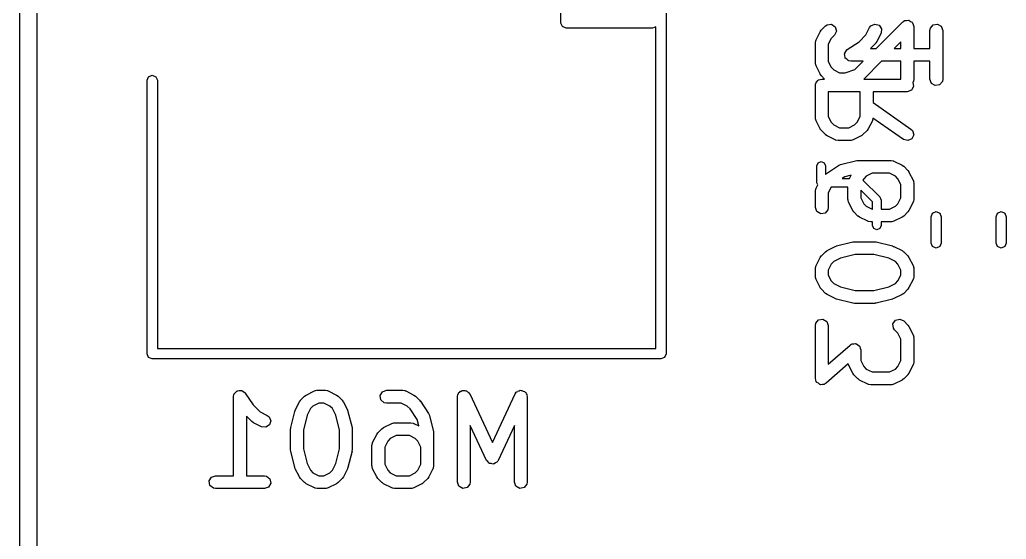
# Model space of a CAD drawing. Extents: x 54 to 297, y -260 to -31.
# Drawn here: x 72.9 to 84.44, y -170.12 to -164.04 of the extents above; entities that cross this region are included whole.
import ezdxf

# ---------------------------------------------------------------- set-up
doc = ezdxf.new("R2010")
doc.units = 0
doc.layers.add('BLACK', color=7, linetype='CONTINUOUS')

msp = doc.modelspace()

# ---------------------------------------------------------------- linework, layer by layer
at = {"layer": 'BLACK', "linetype": 'CONTINUOUS'}
for p, q in [((72.9, -250), (72.9, -43)), ((73.1, -43), (73.1, -250)), ((80.46, -157.65), (80.46, -167.95)), ((79.23, -164.08), (79.23, -159)), ((79.2476, -164.122), (79.23, -164.08)), ((82.3459, -164.099), (82.397, -164.094)), ((82.397, -164.094), (82.4391, -164.124)), ((82.8565, -164.112), (82.9036, -164.092)), ((82.9036, -164.092), (82.9528, -164.106)), ((82.918, -164.377), (83.2293, -164.066)), ((83.2293, -164.066), (83.2428, -164.057)), ((83.2428, -164.057), (83.2449, -164.054)), ((83.2449, -164.054), (83.2469, -164.054)), ((83.2469, -164.054), (83.2507, -164.051)), ((83.2507, -164.051), (83.2732, -164.049)), ((83.2732, -164.049), (83.2954, -164.045)), ((83.2954, -164.045), (83.2984, -164.047)), ((83.2984, -164.047), (83.3018, -164.047)), ((83.3018, -164.047), (83.3203, -164.06)), ((83.3203, -164.06), (83.3398, -164.071)), ((83.3398, -164.071), (83.341, -164.074)), ((83.341, -164.074), (83.3438, -164.076)), ((83.3438, -164.076), (83.3497, -164.098)), ((83.3497, -164.098), (83.3574, -164.119)), ((83.5849, -164.102), (83.6354, -164.093)), ((83.6354, -164.093), (83.6798, -164.118)), ((79.29, -164.14), (79.2476, -164.122)), ((80.3, -164.14), (79.29, -164.14)), ((80.34, -164.123), (80.3, -164.14)), ((80.34, -167.89), (80.34, -164.123)), ((82.2153, -164.276), (82.2629, -164.181)), ((82.2629, -164.181), (82.2763, -164.163)), ((82.2763, -164.163), (82.277, -164.161)), ((82.277, -164.161), (82.3246, -164.114)), ((82.3246, -164.114), (82.3459, -164.099)), ((82.4523, -164.173), (82.4307, -164.22)), ((82.4391, -164.124), (82.4523, -164.173)), ((82.7988, -164.217), (82.841, -164.133)), ((82.841, -164.133), (82.8565, -164.112)), ((82.9752, -164.2), (82.9276, -164.295)), ((82.9528, -164.106), (82.981, -164.149)), ((82.981, -164.149), (82.9752, -164.2)), ((83.3574, -164.119), (83.3574, -164.377)), ((83.5474, -164.167), (83.5519, -164.141)), ((83.5474, -164.377), (83.5474, -164.167)), ((83.5519, -164.141), (83.5849, -164.102)), ((83.6798, -164.118), (83.6974, -164.167)), ((83.6974, -164.167), (83.6974, -164.738)), ((82.2074, -164.31), (82.2119, -164.284)), ((82.2074, -164.548), (82.2074, -164.31)), ((82.2119, -164.284), (82.2148, -164.28)), ((82.2148, -164.28), (82.2153, -164.276)), ((82.3916, -164.259), (82.3574, -164.327)), ((82.3574, -164.327), (82.3574, -164.53)), ((82.4307, -164.22), (82.3916, -164.259)), ((82.5808, -164.39), (82.7175, -164.299)), ((82.7175, -164.299), (82.7988, -164.217)), ((82.9135, -164.315), (82.8511, -164.377)), ((82.9142, -164.313), (82.9135, -164.315)), ((82.9276, -164.295), (82.9142, -164.313)), ((83.2074, -164.3), (83.1301, -164.377)), ((83.2074, -164.377), (83.2074, -164.3)), ((82.5485, -164.439), (82.5507, -164.436)), ((82.5523, -164.461), (82.5485, -164.439)), ((82.5504, -164.431), (82.5633, -164.414)), ((82.5507, -164.436), (82.5504, -164.431)), ((82.5633, -164.414), (82.5742, -164.395)), ((82.5742, -164.395), (82.5782, -164.393)), ((82.5782, -164.393), (82.5808, -164.39)), ((82.8511, -164.377), (82.918, -164.377)), ((83.1301, -164.377), (83.2074, -164.377)), ((83.3574, -164.377), (83.5474, -164.377)), ((82.2089, -164.552), (82.2074, -164.548)), ((82.2079, -164.556), (82.2089, -164.552)), ((82.2153, -164.581), (82.2079, -164.556)), ((82.3574, -164.53), (82.3916, -164.598)), ((82.5537, -164.483), (82.5523, -164.461)), ((82.5567, -164.486), (82.5537, -164.483)), ((82.5574, -164.49), (82.5567, -164.486)), ((82.5741, -164.504), (82.5574, -164.49)), ((82.5891, -164.52), (82.5741, -164.504)), ((82.5934, -164.52), (82.5891, -164.52)), ((82.5967, -164.523), (82.5934, -164.52)), ((82.6224, -164.527), (82.5967, -164.523)), ((82.768, -164.527), (82.6224, -164.527)), ((82.6704, -164.625), (82.768, -164.527)), ((82.9801, -164.527), (82.773, -164.735)), ((83.2074, -164.527), (82.9801, -164.527)), ((83.2074, -164.735), (83.2074, -164.527)), ((83.5474, -164.527), (83.3574, -164.527)), ((83.3574, -164.527), (83.3574, -164.738)), ((83.5474, -164.738), (83.5474, -164.527)), ((82.2629, -164.676), (82.2153, -164.581)), ((82.3916, -164.598), (82.422, -164.629)), ((82.422, -164.629), (82.4906, -164.663)), ((82.4906, -164.663), (82.5559, -164.663)), ((82.5559, -164.663), (82.6704, -164.625)), ((74.39, -164.75), (74.4076, -164.708)), ((74.39, -167.95), (74.39, -164.75)), ((74.4076, -164.708), (74.45, -164.69)), ((74.45, -164.69), (74.4924, -164.708)), ((74.4924, -164.708), (74.51, -164.75)), ((74.51, -164.75), (74.51, -167.89)), ((82.2102, -164.794), (82.2119, -164.784)), ((82.2119, -164.784), (82.2244, -164.769)), ((82.2244, -164.769), (82.2342, -164.752)), ((82.2342, -164.752), (82.2405, -164.75)), ((82.2405, -164.75), (82.2449, -164.745)), ((82.2449, -164.745), (82.2641, -164.741)), ((82.2641, -164.678), (82.2629, -164.676)), ((82.277, -164.696), (82.2641, -164.678)), ((82.2641, -164.741), (82.2824, -164.735)), ((82.3156, -164.735), (82.277, -164.696)), ((82.2824, -164.735), (82.3156, -164.735)), ((82.773, -164.735), (83.2074, -164.735)), ((83.3529, -164.764), (83.3465, -164.771)), ((83.3465, -164.771), (83.3473, -164.772)), ((83.3473, -164.772), (83.3562, -164.823)), ((83.3574, -164.738), (83.3529, -164.764)), ((83.5649, -164.786), (83.5474, -164.738)), ((83.6094, -164.812), (83.5649, -164.786)), ((83.6929, -164.764), (83.6599, -164.803)), ((83.6974, -164.738), (83.6929, -164.764)), ((82.2074, -164.81), (82.2091, -164.8)), ((82.2074, -165.19), (82.2074, -164.81)), ((82.2085, -164.796), (82.2102, -164.794)), ((82.2091, -164.8), (82.2085, -164.796)), ((82.3574, -164.885), (82.3574, -165.173)), ((82.7312, -164.885), (82.3574, -164.885)), ((82.7312, -165.173), (82.7312, -164.885)), ((83.2824, -164.885), (82.8812, -164.885)), ((82.8812, -164.885), (82.8812, -165.009)), ((83.3306, -164.867), (83.2824, -164.885)), ((83.3562, -164.823), (83.3306, -164.867)), ((83.6599, -164.803), (83.6094, -164.812)), ((82.8812, -165.009), (83.3254, -165.32)), ((82.2089, -165.195), (82.2074, -165.19)), ((82.2079, -165.199), (82.2089, -165.195)), ((82.2153, -165.224), (82.2079, -165.199)), ((82.2629, -165.319), (82.2153, -165.224)), ((82.3574, -165.173), (82.3916, -165.241)), ((82.3916, -165.241), (82.422, -165.272)), ((82.6665, -165.272), (82.6969, -165.241)), ((82.6969, -165.241), (82.7312, -165.173)), ((82.8733, -165.224), (82.8257, -165.319)), ((82.8738, -165.22), (82.8733, -165.224)), ((82.8767, -165.216), (82.8738, -165.22)), ((82.881, -165.192), (82.8767, -165.216)), ((83.2394, -165.442), (82.881, -165.192)), ((82.2641, -165.32), (82.2629, -165.319)), ((82.277, -165.339), (82.2641, -165.32)), ((82.3246, -165.386), (82.277, -165.339)), ((82.422, -165.272), (82.4906, -165.306)), ((82.4906, -165.306), (82.598, -165.306)), ((82.598, -165.306), (82.6665, -165.272)), ((82.8116, -165.339), (82.764, -165.386)), ((82.8123, -165.337), (82.8116, -165.339)), ((82.8257, -165.319), (82.8123, -165.337)), ((83.3254, -165.32), (83.3438, -165.338)), ((83.3438, -165.338), (83.3571, -165.387)), ((82.3261, -165.387), (82.3246, -165.386)), ((82.3441, -165.4), (82.3261, -165.387)), ((82.4393, -165.448), (82.3441, -165.4)), ((82.4438, -165.449), (82.4393, -165.448)), ((82.4472, -165.451), (82.4438, -165.449)), ((82.4729, -165.456), (82.4472, -165.451)), ((82.6157, -165.456), (82.4729, -165.456)), ((82.6199, -165.454), (82.6157, -165.456)), ((82.6243, -165.455), (82.6199, -165.454)), ((82.6493, -165.448), (82.6243, -165.455)), ((82.7445, -165.4), (82.6493, -165.448)), ((82.7456, -165.399), (82.7445, -165.4)), ((82.764, -165.386), (82.7456, -165.399)), ((83.2889, -165.456), (83.2394, -165.442)), ((83.3354, -165.434), (83.2889, -165.456)), ((83.3571, -165.387), (83.3354, -165.434)), ((82.2396, -165.715), (82.275, -165.7)), ((82.275, -165.7), (82.3104, -165.715)), ((82.5023, -165.737), (82.6928, -165.689)), ((82.6928, -165.689), (82.7077, -165.688)), ((82.7077, -165.688), (82.711, -165.687)), ((82.711, -165.687), (83.0919, -165.687)), ((83.0919, -165.687), (83.1176, -165.691)), ((83.1176, -165.691), (83.121, -165.694)), ((83.121, -165.694), (83.1254, -165.695)), ((83.1254, -165.695), (83.2207, -165.742)), ((82.225, -165.75), (82.2396, -165.715)), ((82.225, -165.95), (82.225, -165.75)), ((82.3104, -165.715), (82.325, -165.75)), ((82.325, -165.75), (82.325, -165.851)), ((82.336, -165.842), (82.4789, -165.747)), ((82.4789, -165.747), (82.5019, -165.737)), ((82.5019, -165.737), (82.5023, -165.737)), ((83.2207, -165.742), (83.2387, -165.756)), ((83.2387, -165.756), (83.2402, -165.756)), ((83.2402, -165.756), (83.2878, -165.804)), ((83.2878, -165.804), (83.3007, -165.822)), ((83.3007, -165.822), (83.3018, -165.824)), ((83.3018, -165.824), (83.3495, -165.919)), ((82.325, -165.851), (82.3339, -165.845)), ((82.3339, -165.845), (82.336, -165.842)), ((82.5513, -165.879), (82.5196, -165.9)), ((82.5196, -165.9), (82.6056, -165.9)), ((82.6254, -165.861), (82.5513, -165.879)), ((82.6056, -165.9), (82.6254, -165.861)), ((82.7726, -165.902), (82.7641, -165.919)), ((82.7641, -165.919), (82.9604, -166.115)), ((82.803, -165.871), (82.7726, -165.902)), ((82.8715, -165.837), (82.803, -165.871)), ((83.0742, -165.837), (82.8715, -165.837)), ((83.1427, -165.871), (83.0742, -165.837)), ((83.1731, -165.902), (83.1427, -165.871)), ((83.2074, -165.97), (83.1731, -165.902)), ((83.3495, -165.919), (83.3569, -165.944)), ((83.3569, -165.944), (83.3558, -165.948)), ((82.2074, -166.048), (82.2119, -166.022)), ((82.2074, -166.238), (82.2074, -166.048)), ((82.2119, -166.022), (82.2148, -166.019)), ((82.2148, -166.019), (82.2153, -166.014)), ((82.2153, -166.014), (82.2351, -165.975)), ((82.2351, -165.975), (82.225, -165.95)), ((82.3899, -166), (82.3574, -166.065)), ((82.5883, -166), (82.3899, -166)), ((82.5883, -166.143), (82.5883, -166)), ((82.875, -166.171), (82.7383, -166.034)), ((82.7383, -166.034), (82.7383, -166.125)), ((83.2074, -166.125), (83.2074, -165.97)), ((83.3558, -165.948), (83.3574, -165.952)), ((83.3574, -165.952), (83.3574, -166.143)), ((82.3574, -166.065), (82.3574, -166.238)), ((82.5899, -166.147), (82.5883, -166.143)), ((82.5888, -166.151), (82.5899, -166.147)), ((82.5963, -166.176), (82.5888, -166.151)), ((82.7383, -166.125), (82.7726, -166.194)), ((82.875, -166.258), (82.875, -166.171)), ((82.9604, -166.115), (82.9719, -166.143)), ((82.9719, -166.143), (82.975, -166.15)), ((82.975, -166.15), (82.975, -166.258)), ((83.1731, -166.194), (83.2074, -166.125)), ((83.35, -166.172), (83.3495, -166.176)), ((83.3529, -166.169), (83.35, -166.172)), ((83.3574, -166.143), (83.3529, -166.169)), ((82.2249, -166.286), (82.2074, -166.238)), ((82.2694, -166.312), (82.2249, -166.286)), ((82.3529, -166.264), (82.3199, -166.303)), ((82.3574, -166.238), (82.3529, -166.264)), ((82.6439, -166.272), (82.5963, -166.176)), ((82.6451, -166.273), (82.6439, -166.272)), ((82.6579, -166.291), (82.6451, -166.273)), ((82.7055, -166.339), (82.6579, -166.291)), ((82.7726, -166.194), (82.803, -166.224)), ((82.803, -166.224), (82.8715, -166.258)), ((82.8715, -166.258), (82.875, -166.258)), ((82.975, -166.258), (83.0742, -166.258)), ((83.0742, -166.258), (83.1427, -166.224)), ((83.1427, -166.224), (83.1731, -166.194)), ((83.2878, -166.291), (83.2402, -166.339)), ((83.2885, -166.29), (83.2878, -166.291)), ((83.3018, -166.272), (83.2885, -166.29)), ((83.3495, -166.176), (83.3018, -166.272)), ((83.5776, -166.304), (83.62, -166.286)), ((83.62, -166.286), (83.6624, -166.304)), ((84.3376, -166.304), (84.38, -166.286)), ((84.38, -166.286), (84.4224, -166.304)), ((82.3199, -166.303), (82.2694, -166.312)), ((82.707, -166.339), (82.7055, -166.339)), ((82.725, -166.353), (82.707, -166.339)), ((82.8203, -166.4), (82.725, -166.353)), ((82.8247, -166.401), (82.8203, -166.4)), ((82.8282, -166.404), (82.8247, -166.401)), ((82.8538, -166.408), (82.8282, -166.404)), ((83.1254, -166.4), (83.1005, -166.408)), ((83.2207, -166.353), (83.1254, -166.4)), ((83.2218, -166.352), (83.2207, -166.353)), ((83.2402, -166.339), (83.2218, -166.352)), ((83.56, -166.346), (83.5776, -166.304)), ((83.56, -166.654), (83.56, -166.346)), ((83.6624, -166.304), (83.68, -166.346)), ((83.68, -166.346), (83.68, -166.654)), ((84.32, -166.346), (84.3376, -166.304)), ((84.32, -166.654), (84.32, -166.346)), ((84.4224, -166.304), (84.44, -166.346)), ((84.44, -166.346), (84.44, -166.654)), ((82.875, -166.408), (82.8538, -166.408)), ((82.875, -166.45), (82.875, -166.408)), ((82.8896, -166.486), (82.875, -166.45)), ((82.925, -166.5), (82.8896, -166.486)), ((82.9604, -166.486), (82.925, -166.5)), ((82.975, -166.45), (82.9604, -166.486)), ((83.0919, -166.408), (82.975, -166.408)), ((82.975, -166.408), (82.975, -166.45)), ((83.0961, -166.407), (83.0919, -166.408)), ((83.1005, -166.408), (83.0961, -166.407)), ((82.3246, -166.756), (82.343, -166.744)), ((82.343, -166.744), (82.3441, -166.742)), ((82.3441, -166.742), (82.4393, -166.695)), ((82.4393, -166.695), (82.4517, -166.691)), ((82.4517, -166.691), (82.4547, -166.689)), ((82.4547, -166.689), (82.6451, -166.642)), ((82.6451, -166.642), (82.6601, -166.64)), ((82.6601, -166.64), (82.6633, -166.639)), ((82.6633, -166.639), (82.9014, -166.639)), ((82.9014, -166.639), (82.9162, -166.642)), ((82.9162, -166.642), (82.9196, -166.642)), ((82.9196, -166.642), (83.1101, -166.689)), ((83.1101, -166.689), (83.1219, -166.694)), ((83.1219, -166.694), (83.1254, -166.695)), ((83.1254, -166.695), (83.2207, -166.742)), ((83.2207, -166.742), (83.2387, -166.756)), ((83.5776, -166.696), (83.56, -166.654)), ((83.62, -166.714), (83.5776, -166.696)), ((83.6624, -166.696), (83.62, -166.714)), ((83.68, -166.654), (83.6624, -166.696)), ((84.3376, -166.696), (84.32, -166.654)), ((84.38, -166.714), (84.3376, -166.696)), ((84.4224, -166.696), (84.38, -166.714)), ((84.44, -166.654), (84.4224, -166.696)), ((82.2153, -166.919), (82.2629, -166.824)), ((82.2629, -166.824), (82.2763, -166.806)), ((82.2763, -166.806), (82.277, -166.804)), ((82.277, -166.804), (82.3246, -166.756)), ((82.499, -166.833), (82.422, -166.871)), ((82.6726, -166.789), (82.499, -166.833)), ((82.8922, -166.789), (82.6726, -166.789)), ((83.0657, -166.833), (82.8922, -166.789)), ((83.1427, -166.871), (83.0657, -166.833)), ((83.2387, -166.756), (83.2402, -166.756)), ((83.2402, -166.756), (83.2878, -166.804)), ((83.2878, -166.804), (83.3007, -166.822)), ((83.3007, -166.822), (83.3018, -166.824)), ((83.3018, -166.824), (83.3495, -166.919)), ((82.2074, -166.952), (82.2119, -166.927)), ((82.2074, -167.048), (82.2074, -166.952)), ((82.2119, -166.927), (82.2148, -166.923)), ((82.2148, -166.923), (82.2153, -166.919)), ((82.3916, -166.902), (82.3574, -166.97)), ((82.3574, -166.97), (82.3574, -167.03)), ((82.422, -166.871), (82.3916, -166.902)), ((83.1731, -166.902), (83.1427, -166.871)), ((83.2074, -166.97), (83.1731, -166.902)), ((83.2074, -167.03), (83.2074, -166.97)), ((83.3495, -166.919), (83.3569, -166.944)), ((83.3569, -166.944), (83.3558, -166.948)), ((83.3558, -166.948), (83.3574, -166.952)), ((83.3574, -166.952), (83.3574, -167.048)), ((82.2089, -167.052), (82.2074, -167.048)), ((82.2079, -167.056), (82.2089, -167.052)), ((82.2153, -167.081), (82.2079, -167.056)), ((82.2629, -167.176), (82.2153, -167.081)), ((82.3574, -167.03), (82.3916, -167.098)), ((82.3916, -167.098), (82.422, -167.129)), ((83.1427, -167.129), (83.1731, -167.098)), ((83.1731, -167.098), (83.2074, -167.03)), ((83.3495, -167.081), (83.3018, -167.176)), ((83.35, -167.077), (83.3495, -167.081)), ((83.3529, -167.073), (83.35, -167.077)), ((83.3574, -167.048), (83.3529, -167.073)), ((82.2641, -167.178), (82.2629, -167.176)), ((82.277, -167.196), (82.2641, -167.178)), ((82.3246, -167.244), (82.277, -167.196)), ((82.422, -167.129), (82.499, -167.167)), ((82.499, -167.167), (82.6726, -167.211)), ((82.6726, -167.211), (82.8922, -167.211)), ((82.8922, -167.211), (83.0657, -167.167)), ((83.0657, -167.167), (83.1427, -167.129)), ((83.2878, -167.196), (83.2402, -167.244)), ((83.2885, -167.194), (83.2878, -167.196)), ((83.3018, -167.176), (83.2885, -167.194)), ((82.3261, -167.244), (82.3246, -167.244)), ((82.3441, -167.258), (82.3261, -167.244)), ((82.4393, -167.305), (82.3441, -167.258)), ((82.4428, -167.306), (82.4393, -167.305)), ((82.4547, -167.311), (82.4428, -167.306)), ((82.6451, -167.358), (82.4547, -167.311)), ((83.1101, -167.311), (82.9196, -167.358)), ((83.113, -167.309), (83.1101, -167.311)), ((83.1254, -167.305), (83.113, -167.309)), ((83.2207, -167.258), (83.1254, -167.305)), ((83.2218, -167.256), (83.2207, -167.258)), ((83.2402, -167.244), (83.2218, -167.256)), ((82.6486, -167.358), (82.6451, -167.358)), ((82.6633, -167.361), (82.6486, -167.358)), ((82.9014, -167.361), (82.6633, -167.361)), ((82.9047, -167.36), (82.9014, -167.361)), ((82.9196, -167.358), (82.9047, -167.36)), ((82.2119, -167.593), (82.2449, -167.554)), ((82.2449, -167.554), (82.2954, -167.545)), ((82.2954, -167.545), (82.3398, -167.571)), ((83.1147, -167.6), (83.1441, -167.558)), ((83.1441, -167.558), (83.1937, -167.544)), ((83.1937, -167.544), (83.2402, -167.566)), ((82.2074, -167.619), (82.2119, -167.593)), ((82.2074, -168.238), (82.2074, -167.619)), ((82.3398, -167.571), (82.3574, -167.619)), ((82.3574, -167.619), (82.3574, -168.073)), ((83.1192, -167.651), (83.1147, -167.6)), ((83.1341, -167.672), (83.1192, -167.651)), ((83.1731, -167.711), (83.1341, -167.672)), ((83.2402, -167.566), (83.2878, -167.614)), ((83.2878, -167.614), (83.3007, -167.632)), ((83.3007, -167.632), (83.3018, -167.633)), ((83.3018, -167.633), (83.3495, -167.728)), ((83.2074, -167.78), (83.1731, -167.711)), ((83.2074, -168.03), (83.2074, -167.78)), ((83.3495, -167.728), (83.3569, -167.753)), ((83.3569, -167.753), (83.3558, -167.758)), ((83.3558, -167.758), (83.3574, -167.762)), ((83.3574, -167.762), (83.3574, -168.048)), ((74.51, -167.89), (80.34, -167.89)), ((82.3574, -168.073), (82.6139, -167.848)), ((82.6139, -167.848), (82.6236, -167.842)), ((82.6236, -167.842), (82.6258, -167.84)), ((82.6258, -167.84), (82.6289, -167.839)), ((82.6289, -167.839), (82.6362, -167.835)), ((82.6362, -167.835), (82.6564, -167.834)), ((82.6564, -167.834), (82.6764, -167.831)), ((82.6764, -167.831), (82.6815, -167.834)), ((82.6815, -167.834), (82.6875, -167.834)), ((82.6875, -167.834), (82.7033, -167.846)), ((82.7033, -167.846), (82.7208, -167.857)), ((82.7208, -167.857), (82.7228, -167.862)), ((82.7228, -167.862), (82.7275, -167.866)), ((82.7275, -167.866), (82.7314, -167.886)), ((82.7314, -167.886), (82.7383, -167.905)), ((82.7383, -167.905), (82.7383, -168.03)), ((74.4076, -167.992), (74.39, -167.95)), ((74.45, -168.01), (74.4076, -167.992)), ((80.4, -168.01), (74.45, -168.01)), ((80.4424, -167.992), (80.4, -168.01)), ((80.46, -167.95), (80.4424, -167.992)), ((82.592, -168.067), (82.3318, -168.295)), ((82.5963, -168.081), (82.592, -168.067)), ((82.6439, -168.176), (82.5963, -168.081)), ((82.7383, -168.03), (82.7726, -168.098)), ((82.7726, -168.098), (82.803, -168.129)), ((82.803, -168.129), (82.8715, -168.163)), ((83.0742, -168.163), (83.1427, -168.129)), ((83.1427, -168.129), (83.1731, -168.098)), ((83.1731, -168.098), (83.2074, -168.03)), ((83.3495, -168.081), (83.3018, -168.176)), ((83.35, -168.077), (83.3495, -168.081)), ((83.3529, -168.073), (83.35, -168.077)), ((83.3574, -168.048), (83.3529, -168.073)), ((82.2143, -168.257), (82.2074, -168.238)), ((82.6451, -168.178), (82.6439, -168.176)), ((82.6579, -168.196), (82.6451, -168.178)), ((82.7055, -168.244), (82.6579, -168.196)), ((82.707, -168.244), (82.7055, -168.244)), ((82.725, -168.258), (82.707, -168.244)), ((82.8715, -168.163), (83.0742, -168.163)), ((83.2402, -168.244), (83.2218, -168.256)), ((83.2878, -168.196), (83.2402, -168.244)), ((83.2885, -168.194), (83.2878, -168.196)), ((83.3018, -168.176), (83.2885, -168.194)), ((82.2182, -168.277), (82.2143, -168.257)), ((82.2229, -168.281), (82.2182, -168.277)), ((82.2249, -168.286), (82.2229, -168.281)), ((82.2424, -168.296), (82.2249, -168.286)), ((82.2582, -168.309), (82.2424, -168.296)), ((82.2642, -168.309), (82.2582, -168.309)), ((82.2694, -168.312), (82.2642, -168.309)), ((82.2893, -168.308), (82.2694, -168.312)), ((82.3095, -168.308), (82.2893, -168.308)), ((82.3168, -168.304), (82.3095, -168.308)), ((82.3199, -168.303), (82.3168, -168.304)), ((82.3221, -168.3), (82.3199, -168.303)), ((82.3318, -168.295), (82.3221, -168.3)), ((82.8203, -168.305), (82.725, -168.258)), ((82.8247, -168.306), (82.8203, -168.305)), ((82.8282, -168.309), (82.8247, -168.306)), ((82.8538, -168.313), (82.8282, -168.309)), ((83.0919, -168.313), (82.8538, -168.313)), ((83.0961, -168.312), (83.0919, -168.313)), ((83.1005, -168.313), (83.0961, -168.312)), ((83.1254, -168.305), (83.1005, -168.313)), ((83.2207, -168.258), (83.1254, -168.305)), ((83.2218, -168.256), (83.2207, -168.258)), ((75.4012, -168.452), (75.4057, -168.427)), ((75.4012, -169.377), (75.4012, -168.452)), ((75.4057, -168.427), (75.4085, -168.423)), ((75.4085, -168.423), (75.409, -168.419)), ((75.409, -168.419), (75.4247, -168.404)), ((75.4247, -168.404), (75.4387, -168.387)), ((75.4387, -168.387), (75.4429, -168.387)), ((75.4429, -168.387), (75.4461, -168.384)), ((75.4461, -168.384), (75.4678, -168.382)), ((75.4678, -168.382), (75.4892, -168.379)), ((75.4892, -168.379), (75.4929, -168.381)), ((75.4929, -168.381), (75.4973, -168.38)), ((75.4973, -168.38), (75.5148, -168.393)), ((75.5148, -168.393), (75.5336, -168.404)), ((75.5336, -168.404), (75.5351, -168.408)), ((75.5351, -168.408), (75.5386, -168.411)), ((75.5386, -168.411), (75.6297, -168.547)), ((76.1851, -168.495), (76.2327, -168.447)), ((76.2327, -168.447), (76.251, -168.434)), ((76.251, -168.434), (76.2522, -168.433)), ((76.2522, -168.433), (76.3474, -168.385)), ((76.3474, -168.385), (76.3724, -168.378)), ((76.3724, -168.378), (76.3767, -168.379)), ((76.3767, -168.379), (76.381, -168.377)), ((76.381, -168.377), (76.4762, -168.377)), ((76.4762, -168.377), (76.5018, -168.382)), ((76.5018, -168.382), (76.5053, -168.385)), ((76.5053, -168.385), (76.5097, -168.385)), ((76.5097, -168.385), (76.605, -168.433)), ((76.605, -168.433), (76.623, -168.446)), ((76.623, -168.446), (76.6245, -168.447)), ((76.6245, -168.447), (76.6721, -168.495)), ((77.1166, -168.439), (77.1423, -168.395)), ((77.1255, -168.49), (77.1166, -168.439)), ((77.1423, -168.395), (77.1905, -168.377)), ((77.1905, -168.377), (77.381, -168.377)), ((77.381, -168.377), (77.4066, -168.382)), ((77.4066, -168.382), (77.41, -168.385)), ((77.41, -168.385), (77.4145, -168.385)), ((77.4145, -168.385), (77.5097, -168.433)), ((77.5097, -168.433), (77.5277, -168.446)), ((77.5277, -168.446), (77.5292, -168.447)), ((77.5292, -168.447), (77.5768, -168.495)), ((78.0202, -168.452), (78.0248, -168.427)), ((78.0202, -169.452), (78.0202, -168.452)), ((78.0248, -168.427), (78.0312, -168.419)), ((78.0312, -168.419), (78.0338, -168.409)), ((78.0338, -168.409), (78.0472, -168.4)), ((78.0472, -168.4), (78.0577, -168.387)), ((78.0577, -168.387), (78.0676, -168.386)), ((78.0676, -168.386), (78.0758, -168.38)), ((78.0758, -168.38), (78.0921, -168.381)), ((78.0921, -168.381), (78.1083, -168.379)), ((78.1083, -168.379), (78.1169, -168.384)), ((78.1169, -168.384), (78.1269, -168.384)), ((78.1269, -168.384), (78.1385, -168.396)), ((78.1385, -168.396), (78.1527, -168.404)), ((78.1527, -168.404), (78.1561, -168.414)), ((78.1561, -168.414), (78.1632, -168.421)), ((78.1632, -168.421), (78.4286, -168.989)), ((78.4286, -168.989), (78.6939, -168.421)), ((78.6939, -168.421), (78.7089, -168.399)), ((78.7089, -168.399), (78.718, -168.395)), ((78.718, -168.395), (78.7244, -168.387)), ((78.7244, -168.387), (78.7405, -168.385)), ((78.7405, -168.385), (78.7554, -168.378)), ((78.7554, -168.378), (78.7651, -168.38)), ((78.7651, -168.38), (78.7749, -168.379)), ((78.7749, -168.379), (78.7891, -168.387)), ((78.7891, -168.387), (78.8049, -168.391)), ((78.8049, -168.391), (78.8107, -168.399)), ((78.8107, -168.399), (78.8194, -168.404)), ((78.8194, -168.404), (78.825, -168.42)), ((78.825, -168.42), (78.8344, -168.433)), ((78.8344, -168.433), (78.8335, -168.443)), ((78.8335, -168.443), (78.8369, -168.452)), ((78.8369, -168.452), (78.8369, -169.452)), ((75.6297, -168.547), (75.7111, -168.629)), ((76.1234, -168.609), (76.171, -168.514)), ((76.171, -168.514), (76.1844, -168.496)), ((76.1844, -168.496), (76.1851, -168.495)), ((76.2997, -168.592), (76.2612, -168.669)), ((76.3301, -168.562), (76.2997, -168.592)), ((76.3987, -168.527), (76.3301, -168.562)), ((76.4585, -168.527), (76.3987, -168.527)), ((76.527, -168.562), (76.4585, -168.527)), ((76.5574, -168.592), (76.527, -168.562)), ((76.5959, -168.669), (76.5574, -168.592)), ((76.6721, -168.495), (76.6849, -168.513)), ((76.6849, -168.513), (76.6861, -168.514)), ((76.6861, -168.514), (76.7337, -168.609)), ((77.1648, -168.523), (77.1255, -168.49)), ((77.1905, -168.527), (77.1648, -168.523)), ((77.3632, -168.527), (77.1905, -168.527)), ((77.4318, -168.562), (77.3632, -168.527)), ((77.4655, -168.595), (77.4318, -168.562)), ((77.5494, -168.721), (77.4655, -168.595)), ((77.5768, -168.495), (77.5834, -168.504)), ((77.5834, -168.504), (77.5862, -168.506)), ((77.5862, -168.506), (77.6815, -168.649)), ((75.6136, -168.744), (75.5512, -168.681)), ((75.5512, -168.681), (75.5512, -169.377)), ((75.7111, -168.629), (75.7954, -168.671)), ((75.7954, -168.671), (75.8164, -168.687)), ((75.8164, -168.687), (75.8368, -168.734)), ((76.0701, -168.815), (76.1177, -168.625)), ((76.1177, -168.625), (76.123, -168.613)), ((76.123, -168.613), (76.1234, -168.609)), ((76.2612, -168.669), (76.2179, -168.843)), ((76.6393, -168.843), (76.5959, -168.669)), ((76.7337, -168.609), (76.7374, -168.622)), ((76.7374, -168.622), (76.7394, -168.625)), ((76.7394, -168.625), (76.787, -168.815)), ((77.6815, -168.649), (77.6916, -168.672)), ((77.6916, -168.672), (77.6918, -168.672)), ((77.6918, -168.672), (77.7394, -168.863)), ((75.6151, -168.744), (75.6136, -168.744)), ((75.6331, -168.758), (75.6151, -168.744)), ((75.7284, -168.805), (75.6331, -168.758)), ((75.7793, -168.811), (75.7284, -168.805)), ((75.8221, -168.783), (75.7793, -168.811)), ((75.8368, -168.734), (75.8221, -168.783)), ((76.0679, -168.833), (76.0705, -168.819)), ((76.0705, -168.819), (76.0701, -168.815)), ((76.787, -168.815), (76.7881, -168.83)), ((76.7881, -168.83), (76.7893, -168.833)), ((77.0898, -168.876), (77.1374, -168.828)), ((77.1374, -168.828), (77.1558, -168.815)), ((77.1558, -168.815), (77.1569, -168.814)), ((77.1569, -168.814), (77.2522, -168.766)), ((77.2522, -168.766), (77.2771, -168.759)), ((77.2771, -168.759), (77.2815, -168.76)), ((77.2815, -168.76), (77.2857, -168.758)), ((77.2857, -168.758), (77.4762, -168.758)), ((77.4762, -168.758), (77.5018, -168.763)), ((77.5018, -168.763), (77.5053, -168.766)), ((77.5053, -168.766), (77.5097, -168.766)), ((77.5097, -168.766), (77.568, -168.795)), ((77.568, -168.795), (77.5494, -168.721)), ((78.3606, -169.198), (78.1702, -168.79)), ((78.1702, -168.79), (78.1702, -169.452)), ((78.6869, -168.79), (78.4965, -169.198)), ((78.6869, -169.452), (78.6869, -168.79)), ((76.0679, -169.071), (76.0679, -168.833)), ((76.2179, -168.843), (76.2179, -169.062)), ((76.6393, -169.062), (76.6393, -168.843)), ((76.7893, -168.833), (76.7893, -169.071)), ((77.0282, -168.99), (77.0758, -168.895)), ((77.0758, -168.895), (77.0891, -168.877)), ((77.0891, -168.877), (77.0898, -168.876)), ((77.2349, -168.943), (77.2045, -168.973)), ((77.3034, -168.908), (77.2349, -168.943)), ((77.4585, -168.908), (77.3034, -168.908)), ((77.527, -168.943), (77.4585, -168.908)), ((77.5574, -168.973), (77.527, -168.943)), ((77.7394, -168.863), (77.7405, -168.878)), ((77.7405, -168.878), (77.7417, -168.881)), ((77.7417, -168.881), (77.7417, -169.262)), ((77.0202, -169.024), (77.0248, -168.998)), ((77.0202, -169.262), (77.0202, -169.024)), ((77.0248, -168.998), (77.0276, -168.995)), ((77.0276, -168.995), (77.0282, -168.99)), ((77.2045, -168.973), (77.1702, -169.042)), ((77.1702, -169.042), (77.1702, -169.244)), ((77.5917, -169.042), (77.5574, -168.973)), ((77.5917, -169.244), (77.5917, -169.042)), ((76.069, -169.075), (76.0679, -169.071)), ((76.0701, -169.09), (76.069, -169.075)), ((76.1177, -169.28), (76.0701, -169.09)), ((76.2179, -169.062), (76.2612, -169.236)), ((76.5959, -169.236), (76.6393, -169.062)), ((76.787, -169.09), (76.7394, -169.28)), ((76.7893, -169.071), (76.7867, -169.086)), ((76.7867, -169.086), (76.787, -169.09)), ((76.1197, -169.283), (76.1177, -169.28)), ((76.1234, -169.295), (76.1197, -169.283)), ((76.2612, -169.236), (76.2997, -169.313)), ((76.5574, -169.313), (76.5959, -169.236)), ((76.7394, -169.28), (76.7342, -169.292)), ((77.0218, -169.266), (77.0202, -169.262)), ((77.0207, -169.27), (77.0218, -169.266)), ((77.0282, -169.295), (77.0207, -169.27)), ((77.1702, -169.244), (77.2045, -169.313)), ((77.5574, -169.313), (77.5917, -169.244)), ((77.7343, -169.291), (77.7337, -169.295)), ((77.7371, -169.288), (77.7343, -169.291)), ((77.7417, -169.262), (77.7371, -169.288)), ((78.3744, -169.212), (78.3606, -169.198)), ((78.3855, -169.228), (78.3744, -169.212)), ((78.3921, -169.23), (78.3855, -169.228)), ((78.3969, -169.235), (78.3921, -169.23)), ((78.4163, -169.236), (78.3969, -169.235)), ((78.4351, -169.241), (78.4163, -169.236)), ((78.4412, -169.239), (78.4351, -169.241)), ((78.448, -169.239), (78.4412, -169.239)), ((78.4639, -169.228), (78.448, -169.239)), ((78.4816, -169.22), (78.4639, -169.228)), ((78.4873, -169.212), (78.4816, -169.22)), ((78.49, -169.21), (78.4873, -169.212)), ((78.4909, -169.206), (78.49, -169.21)), ((78.4965, -169.198), (78.4909, -169.206)), ((75.1166, -169.439), (75.1423, -169.395)), ((75.1423, -169.395), (75.1905, -169.377)), ((75.1905, -169.377), (75.4012, -169.377)), ((75.5512, -169.377), (75.7619, -169.377)), ((75.7619, -169.377), (75.7876, -169.382)), ((75.7876, -169.382), (75.8269, -169.415)), ((76.171, -169.391), (76.1234, -169.295)), ((76.1722, -169.392), (76.171, -169.391)), ((76.1851, -169.41), (76.1722, -169.392)), ((76.2997, -169.313), (76.3301, -169.343)), ((76.3301, -169.343), (76.3987, -169.377)), ((76.3987, -169.377), (76.4585, -169.377)), ((76.4585, -169.377), (76.527, -169.343)), ((76.527, -169.343), (76.5574, -169.313)), ((76.6861, -169.391), (76.6728, -169.409)), ((76.7337, -169.295), (76.6861, -169.391)), ((76.7342, -169.292), (76.7337, -169.295)), ((77.0758, -169.391), (77.0282, -169.295)), ((77.077, -169.392), (77.0758, -169.391)), ((77.0898, -169.41), (77.077, -169.392)), ((77.2045, -169.313), (77.2349, -169.343)), ((77.2349, -169.343), (77.3034, -169.377)), ((77.3034, -169.377), (77.4585, -169.377)), ((77.4585, -169.377), (77.527, -169.343)), ((77.527, -169.343), (77.5574, -169.313)), ((77.6861, -169.391), (77.6728, -169.409)), ((77.7337, -169.295), (77.6861, -169.391)), ((75.1255, -169.49), (75.1166, -169.439)), ((75.1648, -169.523), (75.1255, -169.49)), ((75.8101, -169.51), (75.7619, -169.527)), ((75.8358, -169.465), (75.8101, -169.51)), ((75.8269, -169.415), (75.8358, -169.465)), ((76.2327, -169.458), (76.1851, -169.41)), ((76.2342, -169.458), (76.2327, -169.458)), ((76.2522, -169.472), (76.2342, -169.458)), ((76.3474, -169.519), (76.2522, -169.472)), ((76.3519, -169.52), (76.3474, -169.519)), ((76.3553, -169.523), (76.3519, -169.52)), ((76.5097, -169.519), (76.4848, -169.527)), ((76.605, -169.472), (76.5097, -169.519)), ((76.6061, -169.471), (76.605, -169.472)), ((76.6245, -169.458), (76.6061, -169.471)), ((76.6721, -169.41), (76.6245, -169.458)), ((76.6728, -169.409), (76.6721, -169.41)), ((77.1374, -169.458), (77.0898, -169.41)), ((77.1389, -169.458), (77.1374, -169.458)), ((77.1569, -169.472), (77.1389, -169.458)), ((77.2522, -169.519), (77.1569, -169.472)), ((77.2566, -169.52), (77.2522, -169.519)), ((77.2601, -169.523), (77.2566, -169.52)), ((77.5097, -169.519), (77.4848, -169.527)), ((77.605, -169.472), (77.5097, -169.519)), ((77.6061, -169.471), (77.605, -169.472)), ((77.6245, -169.458), (77.6061, -169.471)), ((77.6721, -169.41), (77.6245, -169.458)), ((77.6728, -169.409), (77.6721, -169.41)), ((78.0378, -169.501), (78.0202, -169.452)), ((78.0822, -169.526), (78.0378, -169.501)), ((78.1327, -169.517), (78.0822, -169.526)), ((78.1657, -169.478), (78.1327, -169.517)), ((78.1702, -169.452), (78.1657, -169.478)), ((78.7045, -169.501), (78.6869, -169.452)), ((78.7489, -169.526), (78.7045, -169.501)), ((78.7994, -169.517), (78.7489, -169.526)), ((78.8324, -169.478), (78.7994, -169.517)), ((78.8369, -169.452), (78.8324, -169.478)), ((75.1905, -169.527), (75.1648, -169.523)), ((75.7619, -169.527), (75.1905, -169.527)), ((76.381, -169.527), (76.3553, -169.523)), ((76.4762, -169.527), (76.381, -169.527)), ((76.4804, -169.526), (76.4762, -169.527)), ((76.4848, -169.527), (76.4804, -169.526)), ((77.2857, -169.527), (77.2601, -169.523)), ((77.4762, -169.527), (77.2857, -169.527)), ((77.4804, -169.526), (77.4762, -169.527)), ((77.4848, -169.527), (77.4804, -169.526))]:
    msp.add_line(p, q, dxfattribs=at)

doc.saveas('drawing.dxf')
